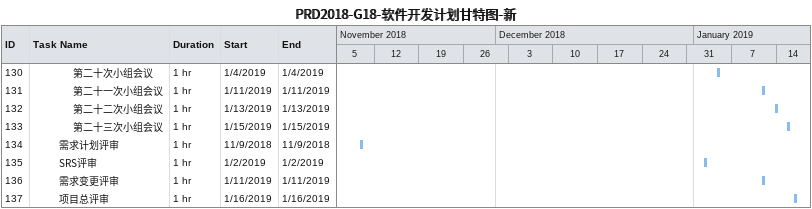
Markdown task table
PRD2018-G18-软件开发计划甘特图-新

| ID | Level | Task | Duration | Start | Finish |
|---|---|---|---|---|---|
| 130 | 4 | 第二十次小组会议 | 1h | 2019-01-04 | 2019-01-04 |
| 131 | 4 | 第二十一次小组会议 | 1h | 2019-01-11 | 2019-01-11 |
| 132 | 4 | 第二十二次小组会议 | 1h | 2019-01-13 | 2019-01-13 |
| 133 | 4 | 第二十三次小组会议 | 1h | 2019-01-15 | 2019-01-15 |
| 134 | 3 | 需求计划评审 | 1h | 2018-11-09 | 2018-11-09 |
| 135 | 3 | SRS评审 | 1h | 2019-01-02 | 2019-01-02 |
| 136 | 3 | 需求变更评审 | 1h | 2019-01-11 | 2019-01-11 |
| 137 | 3 | 项目总评审 | 1h | 2019-01-16 | 2019-01-16 |
